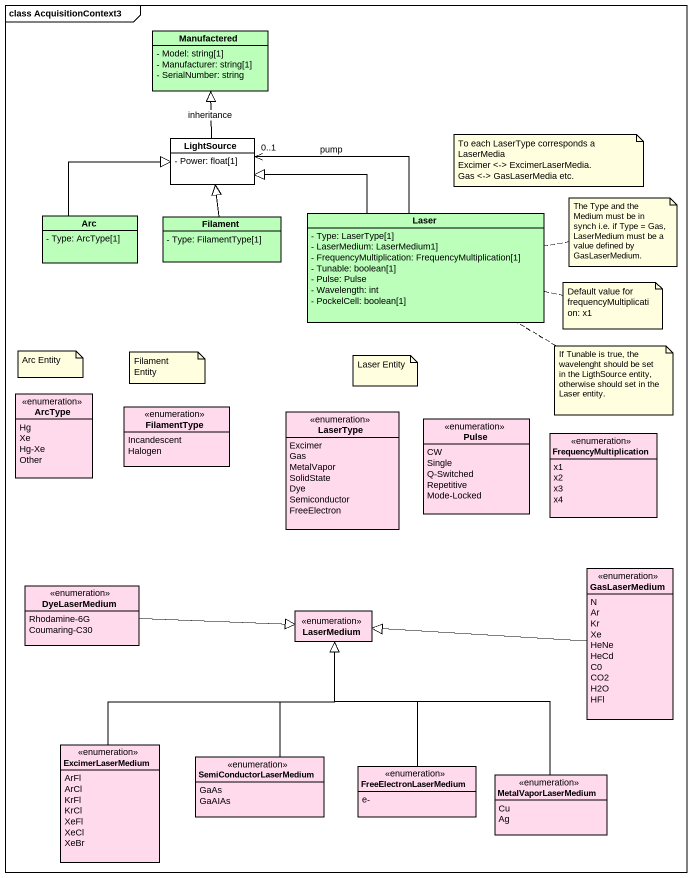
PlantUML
@startuml
mainframe class AcquisitionContext3
hide circle
hide empty members
skinparam classAttributeIconSize 0
class Manufactered #BBFFBB {
  - Model: string[1]
  - Manufacturer: string[1]
  - SerialNumber: string
}
class LightSource #FFFFFF {
  - Power: float[1]
}
class Arc #BBFFBB {
  - Type: ArcType[1]
}
class Filament #BBFFBB {
  - Type: FilamentType[1]
}
class Laser #BBFFBB {
  - Type: LaserType[1]
  - LaserMedium: LaserMedium1]
  - FrequencyMultiplication: FrequencyMultiplication[1]
  - Tunable: boolean[1]
  - Pulse: Pulse
  - Wavelength: int
  - PockelCell: boolean[1]
}
enum ArcType #FFD9EC {
  Hg
  Xe
  Hg-Xe
  Other
}
enum FilamentType #FFD9EC {
  Incandescent
  Halogen
}
enum LaserType #FFD9EC {
  Excimer
  Gas
  MetalVapor
  SolidState
  Dye
  Semiconductor
  FreeElectron
}
enum Pulse #FFD9EC {
  CW
  Single
  Q-Switched
  Repetitive
  Mode-Locked
}
enum FrequencyMultiplication #FFD9EC {
  x1
  x2
  x3
  x4
}
enum DyeLaserMedium #FFD9EC {
  Rhodamine-6G
  Coumaring-C30
}
enum GasLaserMedium #FFD9EC {
  N
  Ar
  Kr
  Xe
  HeNe
  HeCd
  C0
  CO2
  H2O
  HFl
}
enum LaserMedium #FFD9EC
enum ExcimerLaserMedium #FFD9EC {
  ArFl
  ArCl
  KrFl
  KrCl
  XeFl
  XeCl
  XeBr
}
enum SemiConductorLaserMedium #FFD9EC {
  GaAs
  GaAIAs
}
enum FreeElectronLaserMedium #FFD9EC {
  e-
}
enum MetalVaporLaserMedium #FFD9EC {
  Cu
  Ag
}
LightSource -up-|> Manufactered : inheritance
Arc -up-|> LightSource
Filament -up-|> LightSource
Laser -left-|> LightSource
Laser -left-> "0..1" LightSource : pump
DyeLaserMedium -right-|> LaserMedium
GasLaserMedium -left-|> LaserMedium
ExcimerLaserMedium -up-|> LaserMedium
SemiConductorLaserMedium -up-|> LaserMedium
FreeElectronLaserMedium -up-|> LaserMedium
MetalVaporLaserMedium -up-|> LaserMedium
note as N1
  To each LaserType corresponds a LaserMedia
  Excimer <-> ExcimerLaserMedia.
  Gas <-> GasLaserMedia etc.
end note
note right of Laser : The Type and the Medium must be in synch i.e. if Type = Gas, LaserMedium must be a value defined by GasLaserMedium.
note right of Laser : Default value for frequencyMultiplication: x1
note as N4
  Arc Entity
end note
note as N5
  Filament Entity
end note
note as N6
  Laser Entity
end note
note right of Laser
  If Tunable is true, the wavelenght should be set in the LigthSource entity,
  otherwise should set in the Laser entity.
end note
@enduml
